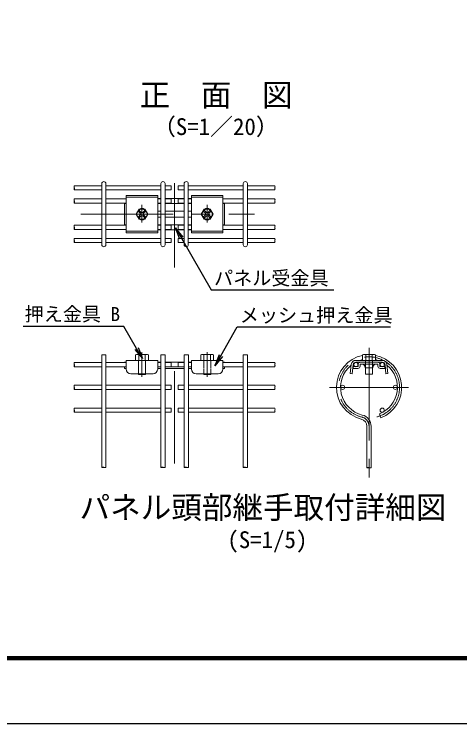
# Model space of a CAD drawing. Units: millimetres, scale not verified, with parts at other scales. Extents: x -4200 to 4200, y -2970 to 2970.
# Drawn here: x -2691 to -1160, y -2970 to -535 of the extents above; entities that cross this region are included whole.
import ezdxf
from ezdxf.enums import TextEntityAlignment as Align

# ---------------------------------------------------------------- set-up
doc = ezdxf.new("R2010")
doc.units = ezdxf.units.MM
doc.header["$LTSCALE"] = 10
doc.linetypes.add('USER1', pattern=[50.8, 31.75, -6.35, 6.35, -6.35])
doc.linetypes.add('USER2', pattern=[0.375, 0.25, -0.125])
for name, color, linetype, lineweight in [('0-0_D-TTL-TXT', 7, 'Continuous', 25), ('0-4_D-STR3', 3, 'Continuous', 13), ('0-5_D-BMK', 2, 'USER1', 13), ('0-7_D-STR2', 7, 'Continuous', 13), ('0-B_D-STR-TXT', 7, 'Continuous', 25), ('0-C_D-TTL', 7, 'Continuous', 25)]:
    doc.layers.add(name, color=color, linetype=linetype, lineweight=lineweight)
doc.styles.add('ＭＳ ゴシック', font='')
doc.styles.get('ＭＳ ゴシック').set_extended_font_data('MS Gothic')

# ---------------------------------------------------------------- blocks, each defined once
blk = doc.blocks.new('MLeader2')
at = {"layer": '0-B_D-STR-TXT'}
blk.add_line((-1975.89, -1709.79), (-2001.66, -1741.1), dxfattribs=at)
for points in [[(-1981.66, -1706.46), (-1924.77, -1607.92), (-1405.54, -1607.92), (-1398.34, -1607.92)], [(-1987.43, -1703.12), (-2001.66, -1741.1), (-1981.66, -1706.46)]]:
    blk.add_lwpolyline(points, dxfattribs=at)
blk = doc.blocks.new('MLeader3')
at = {"layer": '0-B_D-STR-TXT'}
blk.add_line((-2264.77, -1678.6), (-2250.55, -1716.57), dxfattribs=at)
for points in [[(-2270.55, -1681.93), (-2313.85, -1606.93), (-2653.43, -1606.93), (-2660.63, -1606.93)], [(-2276.32, -1685.27), (-2250.55, -1716.57), (-2270.55, -1681.93)]]:
    blk.add_lwpolyline(points, dxfattribs=at)
blk = doc.blocks.new('MLeader4')
at = {"layer": '0-B_D-STR-TXT'}
blk.add_line((-2122.45, -1306.12), (-2136.68, -1268.15), dxfattribs=at)
for points in [[(-2110.9, -1299.46), (-2136.68, -1268.15), (-2116.68, -1302.79)], [(-2116.68, -1302.79), (-2014.12, -1480.42), (-1599.84, -1480.42), (-1592.64, -1480.42)]]:
    blk.add_lwpolyline(points, dxfattribs=at)

msp = doc.modelspace()

# ---------------------------------------------------------------- linework, layer by layer
at = {"layer": '0-4_D-STR3'}
for p, q in [((-2306.09, -1156.5), (-2306.09, -1285.14)), ((-2306.09, -1156.5), (-2198.09, -1156.5)), ((-2306.09, -1162.82), (-2198.09, -1162.82)), ((-2198.09, -1156.5), (-2198.09, -1285.14)), ((-2187.19, -1166.82), (-2198.09, -1166.82)), ((-2107.38, -1166.82), (-2172.79, -1166.82)), ((-2082.09, -1166.82), (-2092.98, -1166.82)), ((-2082.09, -1156.5), (-2082.09, -1285.14)), ((-2082.09, -1156.5), (-1974.09, -1156.5)), ((-2082.09, -1162.82), (-1974.09, -1162.82)), ((-1974.09, -1156.5), (-1974.09, -1285.14)), ((-2312.09, -1182.82), (-2312.09, -1258.82)), ((-2312.09, -1183.82), (-2306.09, -1183.82)), ((-2198.09, -1183.82), (-2187.19, -1183.82)), ((-2172.79, -1183.82), (-2107.38, -1183.82)), ((-2092.98, -1183.82), (-2082.09, -1183.82)), ((-2028.09, -1249.34), (-2028.09, -1189.32)), ((-1974.09, -1183.82), (-1968.09, -1183.82)), ((-1968.09, -1258.82), (-1968.09, -1182.82)), ((-2262.28, -1203.16), (-2272.47, -1220.82)), ((-2263.4, -1212.33), (-2257.74, -1217.99)), ((-2241.89, -1203.16), (-2262.28, -1203.16)), ((-2260.57, -1209.5), (-2254.91, -1215.16)), ((-2243.6, -1209.5), (-2249.26, -1215.16)), ((-2240.77, -1212.33), (-2246.43, -1217.99)), ((-2241.89, -1203.16), (-2231.7, -1220.82)), ((-2194.09, -1210.82), (-2187.19, -1210.82)), ((-2172.79, -1210.82), (-2107.38, -1210.82)), ((-2092.98, -1210.82), (-2086.09, -1210.82)), ((-2038.28, -1203.16), (-2048.47, -1220.82)), ((-2039.4, -1212.33), (-2033.74, -1217.99)), ((-2017.89, -1203.16), (-2038.28, -1203.16)), ((-2036.57, -1209.5), (-2030.91, -1215.16)), ((-2019.6, -1209.5), (-2025.26, -1215.16)), ((-2016.77, -1212.33), (-2022.43, -1217.99)), ((-2017.89, -1203.16), (-2007.7, -1220.82)), ((-2262.28, -1238.47), (-2272.47, -1220.82)), ((-2263.4, -1229.3), (-2257.74, -1223.64)), ((-2241.89, -1238.47), (-2262.28, -1238.47)), ((-2260.57, -1232.13), (-2254.91, -1226.47)), ((-2243.6, -1232.13), (-2249.26, -1226.47)), ((-2240.77, -1229.3), (-2246.43, -1223.64)), ((-2241.89, -1238.47), (-2231.7, -1220.82)), ((-2194.09, -1230.82), (-2187.19, -1230.82)), ((-2172.79, -1230.82), (-2107.38, -1230.82)), ((-2092.98, -1230.82), (-2086.09, -1230.82)), ((-2038.28, -1238.47), (-2048.47, -1220.82)), ((-2039.4, -1229.3), (-2033.74, -1223.64)), ((-2017.89, -1238.47), (-2038.28, -1238.47)), ((-2036.57, -1232.13), (-2030.91, -1226.47)), ((-2019.6, -1232.13), (-2025.26, -1226.47)), ((-2016.77, -1229.3), (-2022.43, -1223.64)), ((-2017.89, -1238.47), (-2007.7, -1220.82)), ((-2312.09, -1257.82), (-2306.09, -1257.82)), ((-2198.09, -1257.82), (-2187.19, -1257.82)), ((-2172.79, -1257.82), (-2107.38, -1257.82)), ((-2092.98, -1257.82), (-2082.09, -1257.82)), ((-1974.09, -1257.82), (-1968.09, -1257.82)), ((-2306.09, -1278.82), (-2198.09, -1278.82)), ((-2306.09, -1285.14), (-2198.09, -1285.14)), ((-2198.09, -1274.82), (-2187.19, -1274.82)), ((-2172.79, -1274.82), (-2107.38, -1274.82)), ((-2092.98, -1274.82), (-2082.09, -1274.82)), ((-2082.09, -1278.82), (-1974.09, -1278.82)), ((-2082.09, -1285.14), (-1974.09, -1285.14)), ((-2274.11, -1722.63), (-2274.11, -1704.11)), ((-2268.6, -1702.63), (-2235.57, -1702.63)), ((-2263.1, -1722.63), (-2263.1, -1704.11)), ((-2241.07, -1722.63), (-2241.07, -1704.11)), ((-2230.06, -1704.11), (-2230.06, -1722.63)), ((-2050.14, -1722.63), (-2050.14, -1704.11)), ((-2044.63, -1702.63), (-2011.59, -1702.63)), ((-2039.12, -1722.63), (-2039.12, -1704.11)), ((-2017.1, -1722.63), (-2017.1, -1704.11)), ((-2006.09, -1704.11), (-2006.09, -1722.63)), ((-1494.26, -1722.51), (-1494.26, -1703.98)), ((-1488.75, -1702.51), (-1455.71, -1702.51)), ((-1483.24, -1722.51), (-1483.24, -1703.98)), ((-1461.22, -1722.51), (-1461.22, -1703.98)), ((-1450.2, -1703.98), (-1450.2, -1722.51)), ((-2306.09, -1722.63), (-2306.09, -1752.63)), ((-2306.09, -1722.63), (-2198.09, -1722.63)), ((-2264.06, -1770.63), (-2264.06, -1722.63)), ((-2240.06, -1770.63), (-2240.06, -1722.63)), ((-2198.09, -1722.63), (-2198.09, -1752.63)), ((-2082.09, -1722.63), (-2082.09, -1752.63)), ((-2082.09, -1722.63), (-1974.09, -1722.63)), ((-1974.09, -1722.63), (-1974.09, -1752.63)), ((-1517.53, -1722.51), (-1426.88, -1722.51)), ((-1517.53, -1728.91), (-1426.88, -1728.91)), ((-1484.2, -1770.51), (-1484.2, -1722.51)), ((-1460.2, -1770.51), (-1460.2, -1722.51)), ((-2312.09, -1729.03), (-2306.09, -1729.03)), ((-2312.09, -1729.83), (-2312.09, -1729.03)), ((-2312.09, -1744.23), (-2306.09, -1744.23)), ((-2312.09, -1750.63), (-2312.09, -1744.23)), ((-2312.09, -1750.63), (-2306.09, -1750.63)), ((-2198.09, -1729.03), (-2187.25, -1729.03)), ((-2198.09, -1750.63), (-2187.25, -1750.63)), ((-2172.85, -1729.03), (-2107.31, -1729.03)), ((-2172.85, -1744.23), (-2107.25, -1744.23)), ((-2172.85, -1750.63), (-2107.25, -1750.63)), ((-2092.85, -1729.03), (-2082.09, -1729.03)), ((-2082.09, -1744.23), (-2092.85, -1744.23)), ((-2092.85, -1750.63), (-2082.09, -1750.63)), ((-1974.09, -1729.03), (-1968.09, -1729.03)), ((-1974.09, -1744.23), (-1968.09, -1744.23)), ((-1974.09, -1750.63), (-1968.09, -1750.63)), ((-1968.09, -1729.03), (-1968.09, -1729.83)), ((-1968.09, -1744.23), (-1968.09, -1750.63)), ((-1533.44, -1736.9), (-1536.57, -1767.87)), ((-1527.08, -1737.54), (-1530.2, -1768.51)), ((-1526.2, -1744.11), (-1510.8, -1744.11)), ((-1526.2, -1744.11), (-1526.2, -1750.51)), ((-1526.2, -1750.51), (-1510.8, -1750.51)), ((-1509.2, -1736.91), (-1509.2, -1742.51)), ((-1502.8, -1736.91), (-1502.8, -1742.51)), ((-1501.2, -1735.31), (-1443.2, -1735.31)), ((-1485.4, -1747.7), (-1459, -1747.7)), ((-1441.6, -1736.91), (-1441.6, -1742.51)), ((-1435.2, -1736.91), (-1435.2, -1742.51)), ((-1433.6, -1744.11), (-1418.2, -1744.11)), ((-1433.6, -1750.51), (-1418.2, -1750.51)), ((-1418.2, -1744.11), (-1418.2, -1750.51)), ((-1410.96, -1736.9), (-1407.84, -1767.87)), ((-2290.09, -1768.63), (-2214.09, -1768.63)), ((-2264.06, -1770.63), (-2240.06, -1770.63)), ((-2066.09, -1768.63), (-1990.09, -1768.63)), ((-2040.08, -1770.63), (-2040.08, -1768.63)), ((-2040.08, -1770.63), (-2016.08, -1770.63)), ((-2016.08, -1770.63), (-2016.08, -1768.63)), ((-1536.57, -1767.87), (-1530.2, -1768.51)), ((-1484.2, -1770.51), (-1460.2, -1770.51))]:
    msp.add_line(p, q, dxfattribs=at)
at = {"layer": '0-4_D-STR3', "linetype": 'USER2'}
for p, q in [((-2040.08, -1768.63), (-2040.08, -1722.63)), ((-2016.08, -1768.63), (-2016.08, -1722.63))]:
    msp.add_line(p, q, dxfattribs=at)
at = {"layer": '0-4_D-STR3'}
msp.add_lwpolyline([(-1417.33, -1737.54), (-1414.2, -1768.51), (-1407.84, -1767.87)], dxfattribs=at)
for centre in [(-2252.09, -1220.82), (-2028.09, -1220.82)]:
    msp.add_circle(centre, 17.66, dxfattribs=at)
for centre, radius, start, end in [((-2261.98, -1210.92), 2, 44.99953, 224.99952), ((-2252.09, -1215.82), 15, 57.53826, 122.46174), ((-2252.09, -1212.33), 4, 225.00001, 314.99999), ((-2242.19, -1210.92), 2, 315, 135), ((-2194.09, -1220.82), 10, 90, 113.57818), ((-2086.09, -1220.82), 10, 66.42182, 90), ((-2037.98, -1210.92), 2, 44.99953, 224.99952), ((-2028.09, -1215.82), 15, 57.53826, 122.46174), ((-2028.09, -1212.33), 4, 225.00001, 314.99999), ((-2018.19, -1210.92), 2, 315, 135), ((-2261.99, -1230.72), 2, 135, 314.99998), ((-2252.09, -1225.82), 15, 237.53826, 302.46174), ((-2260.57, -1220.82), 4, 314.99999, 45), ((-2252.09, -1229.3), 4, 45, 135), ((-2243.6, -1220.82), 4, 135, 225.00001), ((-2242.19, -1230.72), 2, 225.00001, 44.99999), ((-2194.09, -1220.82), 10, 246.42182, 270), ((-2086.09, -1220.82), 10, 270, 293.57818), ((-2037.99, -1230.72), 2, 135, 314.99998), ((-2028.09, -1225.82), 15, 237.53826, 302.46174), ((-2036.57, -1220.82), 4, 314.99999, 45), ((-2028.09, -1229.3), 4, 45, 135), ((-2019.6, -1220.82), 4, 135, 225.00001), ((-2018.19, -1230.72), 2, 225.00001, 44.99999), ((-2268.6, -1713.64), 11.01, 60, 120), ((-2252.09, -1744.47), 41.84, 74.73852, 105.26148), ((-2235.57, -1713.64), 11.01, 60, 120), ((-2044.63, -1713.64), 11.01, 60, 120), ((-2028.11, -1744.47), 41.84, 74.73852, 105.26148), ((-2011.59, -1713.64), 11.01, 60, 120), ((-1488.75, -1713.52), 11.01, 60, 120), ((-1472.23, -1744.35), 41.84, 74.73852, 105.26148), ((-1455.71, -1713.52), 11.01, 60, 120), ((-1517.53, -1738.51), 16, 90, 174.23211), ((-1517.53, -1738.51), 9.6, 90, 174.23211), ((-1501.2, -1736.91), 8, 90, 180), ((-1443.2, -1736.91), 8, 0, 90), ((-1426.88, -1738.51), 16, 5.76789, 90), ((-1426.88, -1738.51), 9.6, 5.76789, 90), ((-2290.09, -1752.63), 16, 180, 270), ((-2214.09, -1752.63), 16, 270, 0), ((-2066.09, -1752.63), 16, 180, 270), ((-1990.09, -1752.63), 16, 270, 0), ((-1510.8, -1742.51), 1.6, 270, 0), ((-1510.8, -1742.51), 8, 270, 0), ((-1501.2, -1736.91), 1.6, 90, 180), ((-1498.2, -1747.7), 12.8, 0, 75.52068), ((-1446.2, -1747.7), 12.8, 104.47932, 180), ((-1443.2, -1736.91), 1.6, 0, 90), ((-1433.6, -1742.51), 8, 180, 270), ((-1433.6, -1742.51), 1.6, 180, 270)]:
    msp.add_arc(centre, radius, start, end, dxfattribs=at)
at = {"layer": '0-5_D-BMK'}
for p, q in [((-2140.09, -1403.7), (-2140.09, -1114.06)), ((-2252.09, -1249.34), (-2252.09, -1189.32)), ((-2461.93, -1220.82), (-1865.72, -1220.82)), ((-1472.2, -1679.72), (-1472.2, -2136.08)), ((-2252.06, -1779.39), (-2252.06, -1694.37)), ((-2028.09, -1779.39), (-2028.09, -1694.37)), ((-2140.08, -2077.05), (-2140.09, -1717.47)), ((-1336.6, -1815.32), (-1607.8, -1815.32))]:
    msp.add_line(p, q, dxfattribs=at)
for centre, radius, start, end in [((-1472.2, -1815.32), 104.8, 284.7, 256.20952), ((-1505, -1948.95), 32.8, 0, 76.20952)]:
    msp.add_arc(centre, radius, start, end, dxfattribs=at)
at = {"layer": '0-7_D-STR2'}
for p, q in [((-2390.26, -1325.62), (-2390.26, -1116.02)), ((-2375.86, -1325.62), (-2375.86, -1116.02)), ((-2187.19, -1325.62), (-2187.19, -1116.02)), ((-2172.79, -1325.62), (-2172.79, -1116.02)), ((-2107.38, -1325.62), (-2107.38, -1116.02)), ((-2092.98, -1325.62), (-2092.98, -1116.02)), ((-1904.31, -1325.62), (-1904.31, -1116.02)), ((-1889.91, -1325.62), (-1889.91, -1116.02)), ((-2484.6, -1123.22), (-2390.26, -1123.22)), ((-2484.6, -1137.62), (-2390.26, -1137.62)), ((-2375.86, -1123.22), (-2187.19, -1123.22)), ((-2375.86, -1137.62), (-2187.19, -1137.62)), ((-2172.79, -1123.22), (-2152.09, -1123.22)), ((-2107.38, -1123.22), (-2128.08, -1123.22)), ((-1904.31, -1123.22), (-2092.98, -1123.22)), ((-1904.31, -1137.62), (-2092.98, -1137.62)), ((-1795.57, -1123.22), (-1889.91, -1123.22)), ((-1795.57, -1137.62), (-1889.91, -1137.62)), ((-2484.6, -1168.42), (-2390.26, -1168.42)), ((-2375.86, -1168.42), (-2306.09, -1168.42)), ((-2198.09, -1168.42), (-2187.19, -1168.42)), ((-2172.79, -1168.42), (-2152.09, -1168.42)), ((-2152.09, -1182.82), (-2152.09, -1168.42)), ((-2128.08, -1182.82), (-2128.08, -1168.42)), ((-2107.38, -1168.42), (-2128.08, -1168.42)), ((-2082.09, -1168.42), (-2092.98, -1168.42)), ((-1904.31, -1168.42), (-1974.09, -1168.42)), ((-1795.57, -1168.42), (-1889.91, -1168.42)), ((-2484.6, -1182.82), (-2390.26, -1182.82)), ((-2375.86, -1182.82), (-2306.09, -1182.82)), ((-2198.09, -1182.82), (-2187.19, -1182.82)), ((-2172.79, -1182.82), (-2152.09, -1182.82)), ((-2107.38, -1182.82), (-2128.08, -1182.82)), ((-2082.09, -1182.82), (-2092.98, -1182.82)), ((-1904.31, -1182.82), (-1974.09, -1182.82)), ((-1795.57, -1182.82), (-1889.91, -1182.82)), ((-2484.6, -1258.82), (-2390.26, -1258.82)), ((-2375.86, -1258.82), (-2306.09, -1258.82)), ((-2198.09, -1258.82), (-2187.19, -1258.82)), ((-2172.79, -1258.82), (-2152.09, -1258.82)), ((-2152.09, -1273.22), (-2152.09, -1258.82)), ((-2107.38, -1258.82), (-2128.08, -1258.82)), ((-2128.08, -1273.22), (-2128.08, -1258.82)), ((-2082.09, -1258.82), (-2092.98, -1258.82)), ((-1904.31, -1258.82), (-1974.09, -1258.82)), ((-1795.57, -1258.82), (-1889.91, -1258.82)), ((-2484.6, -1273.22), (-2390.26, -1273.22)), ((-2375.86, -1273.22), (-2306.09, -1273.22)), ((-2198.09, -1273.22), (-2187.19, -1273.22)), ((-2172.79, -1273.22), (-2152.09, -1273.22)), ((-2107.38, -1273.22), (-2128.08, -1273.22)), ((-2082.09, -1273.22), (-2092.98, -1273.22)), ((-1904.31, -1273.22), (-1974.09, -1273.22)), ((-1795.57, -1273.22), (-1889.91, -1273.22)), ((-2484.6, -1304.02), (-2390.26, -1304.02)), ((-2375.86, -1304.02), (-2187.19, -1304.02)), ((-2172.79, -1304.02), (-2152.09, -1304.02)), ((-2152.09, -1318.42), (-2152.09, -1304.02)), ((-2128.08, -1318.42), (-2128.08, -1304.02)), ((-2107.38, -1304.02), (-2128.08, -1304.02)), ((-1904.31, -1304.02), (-2092.98, -1304.02)), ((-1795.57, -1304.02), (-1889.91, -1304.02)), ((-2484.6, -1318.42), (-2390.26, -1318.42)), ((-2375.86, -1318.42), (-2187.19, -1318.42)), ((-2172.79, -1318.42), (-2152.09, -1318.42)), ((-2107.38, -1318.42), (-2128.08, -1318.42)), ((-1904.31, -1318.42), (-2092.98, -1318.42)), ((-1795.57, -1318.42), (-1889.91, -1318.42)), ((-2375.93, -1703.32), (-2390.33, -1703.32)), ((-2390.33, -1703.32), (-2390.33, -2089.61)), ((-2375.93, -1703.32), (-2375.93, -2089.61)), ((-2172.85, -1703.32), (-2187.25, -1703.32)), ((-2187.25, -1703.32), (-2187.25, -2089.61)), ((-2172.85, -1703.32), (-2172.85, -2089.61)), ((-2092.85, -1703.32), (-2107.25, -1703.32)), ((-2107.25, -1703.32), (-2107.25, -2089.61)), ((-2092.85, -1703.32), (-2092.85, -2089.61)), ((-1889.78, -1703.32), (-1904.18, -1703.32)), ((-1904.18, -1703.32), (-1904.18, -2089.61)), ((-1889.78, -1703.32), (-1889.78, -2089.61)), ((-2390.33, -1729.83), (-2484.6, -1729.83)), ((-2390.33, -1744.23), (-2484.6, -1744.23)), ((-2306.09, -1729.83), (-2375.93, -1729.83)), ((-2312.09, -1744.23), (-2375.93, -1744.23)), ((-2187.25, -1729.83), (-2198.09, -1729.83)), ((-2198.09, -1744.23), (-2187.25, -1744.23)), ((-2152.05, -1729.83), (-2172.85, -1729.83)), ((-2152.05, -1744.23), (-2172.85, -1744.23)), ((-2152.05, -1729.83), (-2152.05, -1744.23)), ((-2128.11, -1729.83), (-2107.31, -1729.83)), ((-2082.09, -1729.83), (-2092.85, -1729.83)), ((-1904.18, -1729.83), (-1974.09, -1729.83)), ((-1904.18, -1744.23), (-1968.09, -1744.23)), ((-1795.44, -1729.83), (-1889.78, -1729.83)), ((-1795.44, -1744.23), (-1889.78, -1744.23)), ((-2390.33, -1808.12), (-2484.6, -1808.12)), ((-2390.33, -1822.52), (-2484.6, -1822.52)), ((-2187.25, -1808.12), (-2375.93, -1808.12)), ((-2187.25, -1822.52), (-2375.93, -1822.52)), ((-2152.05, -1808.12), (-2172.85, -1808.12)), ((-2152.05, -1822.52), (-2172.85, -1822.52)), ((-2152.05, -1808.12), (-2152.05, -1822.52)), ((-2128.11, -1808.12), (-2107.31, -1808.12)), ((-1904.18, -1808.12), (-2092.85, -1808.12)), ((-1904.18, -1822.52), (-2092.85, -1822.52)), ((-1795.44, -1808.12), (-1889.78, -1808.12)), ((-1795.44, -1822.52), (-1889.78, -1822.52)), ((-2390.33, -1886.41), (-2484.6, -1886.41)), ((-2187.25, -1886.41), (-2375.93, -1886.41)), ((-2152.05, -1886.41), (-2172.85, -1886.41)), ((-2152.05, -1886.41), (-2152.05, -1900.81)), ((-2128.11, -1886.41), (-2107.31, -1886.41)), ((-2128.11, -1886.41), (-2128.11, -1900.81)), ((-1904.18, -1886.41), (-2092.85, -1886.41)), ((-1795.44, -1886.41), (-1889.78, -1886.41)), ((-2390.33, -1900.81), (-2484.6, -1900.81)), ((-2187.25, -1900.81), (-2375.93, -1900.81)), ((-2152.05, -1900.81), (-2172.85, -1900.81)), ((-2128.11, -1900.81), (-2107.31, -1900.81)), ((-1904.18, -1900.81), (-2092.85, -1900.81)), ((-1795.44, -1900.81), (-1889.78, -1900.81)), ((-1436.83, -1906.28), (-1431.61, -1919.7)), ((-1479.4, -1948.95), (-1479.4, -2090.66)), ((-1465, -1948.95), (-1465, -2090.73))]:
    msp.add_line(p, q, dxfattribs=at)
for points in [[(-2172.79, -1137.62), (-2152.09, -1137.62), (-2152.09, -1123.22)], [(-2107.38, -1137.62), (-2128.08, -1137.62), (-2128.08, -1123.22)], [(-2128.11, -1729.83), (-2128.11, -1744.23), (-2107.31, -1744.23)], [(-2128.11, -1808.12), (-2128.11, -1822.52), (-2107.31, -1822.52)]]:
    msp.add_lwpolyline(points, dxfattribs=at)
for centre in [(-1517.4, -1737.03), (-1427, -1737.03), (-1562.6, -1815.32), (-1381.8, -1815.32), (-1427, -1893.61)]:
    msp.add_circle(centre, 7.2, dxfattribs=at)
for centre, radius, start, end in [((-2383.06, -1116.02), 7.2, 0, 180), ((-2179.99, -1116.02), 7.2, 0, 180), ((-2100.18, -1116.02), 7.2, 0, 180), ((-1897.11, -1116.02), 7.2, 0, 180), ((-2383.06, -1325.62), 7.2, 180, 0), ((-2179.99, -1325.62), 7.2, 180, 0), ((-2100.18, -1325.62), 7.2, 180, 0), ((-1897.11, -1325.62), 7.2, 180, 0), ((-1472.2, -1815.32), 112, 101.35516, 256.20952), ((-1472.2, -1815.32), 97.6, 117.71481, 123.37821), ((-1472.2, -1815.32), 97.6, 103.05813, 108.02633), ((-1472.2, -1815.32), 112, 291.25, 78.67181), ((-1472.2, -1815.32), 97.6, 71.97367, 76.97302), ((-1472.2, -1815.32), 97.6, 56.62179, 62.28519), ((-1472.2, -1815.32), 97.6, 129.43822, 256.20952), ((-1472.2, -1815.32), 97.6, 291.25, 50.56178), ((-1505, -1948.95), 40, 0, 76.20952), ((-1505, -1948.95), 25.6, 0, 76.20952)]:
    msp.add_arc(centre, radius, start, end, dxfattribs=at)
for centre, major_axis, ratio, start_param, end_param in [((-2484.6, -1126.82), (0, -3.6), 0.114898, 3.1414937, 6.283185), ((-1795.57, -1126.82), (0, -3.6), 0.114898, 0.0000003, 3.1416916), ((-2484.6, -1172.02), (0, -3.6), 0.114898, 3.1414937, 6.283185), ((-1795.57, -1172.02), (0, -3.6), 0.114898, 0.0000003, 3.1416916), ((-2484.6, -1262.42), (0, -3.6), 0.114898, 3.1414937, 6.283185), ((-1795.57, -1262.42), (0, -3.6), 0.114898, 0.0000003, 3.1416916), ((-2484.6, -1307.62), (0, -3.6), 0.114898, 3.1414937, 6.283185), ((-1795.57, -1307.62), (0, -3.6), 0.114898, 0.0000003, 3.1416916), ((-2484.6, -1733.43), (0, -3.6), 0.114898, 3.1414937, 6.283185), ((-1795.57, -1733.43), (0, -3.6), 0.114898, 0.0000003, 3.1416916), ((-2484.6, -1811.72), (0, -3.6), 0.114898, 3.1414937, 6.283185), ((-1795.57, -1811.72), (0, -3.6), 0.114898, 0.0000003, 3.1416916), ((-2484.6, -1890.01), (0, -3.6), 0.114898, 3.1414937, 6.283185), ((-1795.57, -1890.01), (0, -3.6), 0.114898, 0.0000003, 3.1416916), ((-2379.53, -2089.6), (-3.6, 0), 0.114898, 0.0000003, 3.1416916), ((-2176.45, -2089.6), (-3.6, 0), 0.114898, 0.0000003, 3.1416916), ((-2096.45, -2089.6), (-3.6, 0), 0.114898, 0.0000003, 3.1416916), ((-1893.38, -2089.6), (-3.6, 0), 0.114898, 0.0000003, 3.1416916), ((-1468.59, -2090.66), (3.6, 0), 0.246642, 3.1415927, 6.2053633)]:
    msp.add_ellipse(centre, major_axis=major_axis, ratio=ratio, start_param=start_param, end_param=end_param, dxfattribs=at)
for centre, major_axis, ratio in [((-2484.6, -1134.02), (0, -3.6), 0.114898), ((-1795.57, -1134.02), (0, 3.6), 0.114898), ((-2484.6, -1179.22), (0, -3.6), 0.114898), ((-1795.57, -1179.22), (0, 3.6), 0.114898), ((-2484.6, -1269.62), (0, -3.6), 0.114898), ((-1795.57, -1269.62), (0, 3.6), 0.114898), ((-2484.6, -1314.82), (0, -3.6), 0.114898), ((-1795.57, -1314.82), (0, 3.6), 0.114898), ((-2484.6, -1740.63), (0, -3.6), 0.114898), ((-1795.57, -1740.63), (0, 3.6), 0.114898), ((-2484.6, -1818.92), (0, -3.6), 0.114898), ((-1795.57, -1818.92), (0, 3.6), 0.114898), ((-2484.6, -1897.21), (0, -3.6), 0.114898), ((-1795.57, -1897.21), (0, 3.6), 0.114898), ((-2386.73, -2089.6), (-3.6, 0), 0.114898), ((-2183.65, -2089.6), (-3.6, 0), 0.114898), ((-2103.65, -2089.6), (-3.6, 0), 0.114898), ((-1900.58, -2089.6), (-3.6, 0), 0.114898), ((-1475.79, -2090.66), (3.6, 0), 0.246642)]:
    msp.add_ellipse(centre, major_axis=major_axis, ratio=ratio, dxfattribs=at)
at = {"layer": '0-C_D-TTL', "color": 2}
msp.add_lwpolyline([(-4199.68, 2970.23), (4200.32, 2970.23), (4200.32, -2969.77), (-4199.68, -2969.77)], close=True, dxfattribs=at)
at = {"layer": '0-C_D-TTL'}
for points in [[(-3929.68, 2750.23), (3930.32, 2750.23), (3930.32, -2749.77), (-3929.68, -2749.77)], [(-3927.18, 2747.73), (3927.82, 2747.73), (3927.82, -2747.27), (-3927.18, -2747.27)], [(-3924.68, 2745.23), (3925.32, 2745.23), (3925.32, -2744.77), (-3924.68, -2744.77)], [(-3922.18, 2742.73), (3922.82, 2742.73), (3922.82, -2742.27), (-3922.18, -2742.27)], [(-3919.68, 2740.23), (3920.32, 2740.23), (3920.32, -2739.77), (-3919.68, -2739.77)]]:
    msp.add_lwpolyline(points, close=True, dxfattribs=at)

# ---------------------------------------------------------------- block references
at = {"layer": '0-B_D-STR-TXT'}
for name in ['MLeader4', 'MLeader3', 'MLeader2']:
    msp.add_blockref(name, (0, 0), dxfattribs=at)

# ---------------------------------------------------------------- texts
at = {"layer": '0-0_D-TTL-TXT', "style": 'ＭＳ ゴシック'}
for s, height, p in [('正\u3000面\u3000図', 76.98, (-2260.03, -873.45)), ('（S=1／20）', 57.7, (-2214.55, -966.65)), ('パネル頭部継手取付詳細図', 76.98, (-2466.41, -2288.81)), ('(S=1/5)', 57.7, (-1958.8, -2384.24))]:
    msp.add_text(s, height=height, dxfattribs=at).set_placement(p, align=Align.BOTTOM_LEFT)
at = {"layer": '0-B_D-STR-TXT', "style": 'ＭＳ ゴシック'}
for s, p in [('パネル受金具', (-2004.54, -1478.67)), ('押え金具 B', (-2655.13, -1602.21)), ('メッシュ押え金具', (-1916.18, -1606.11))]:
    msp.add_text(s, height=48.09, dxfattribs=at).set_placement(p, align=Align.BOTTOM_LEFT)

doc.saveas('drawing.dxf')
